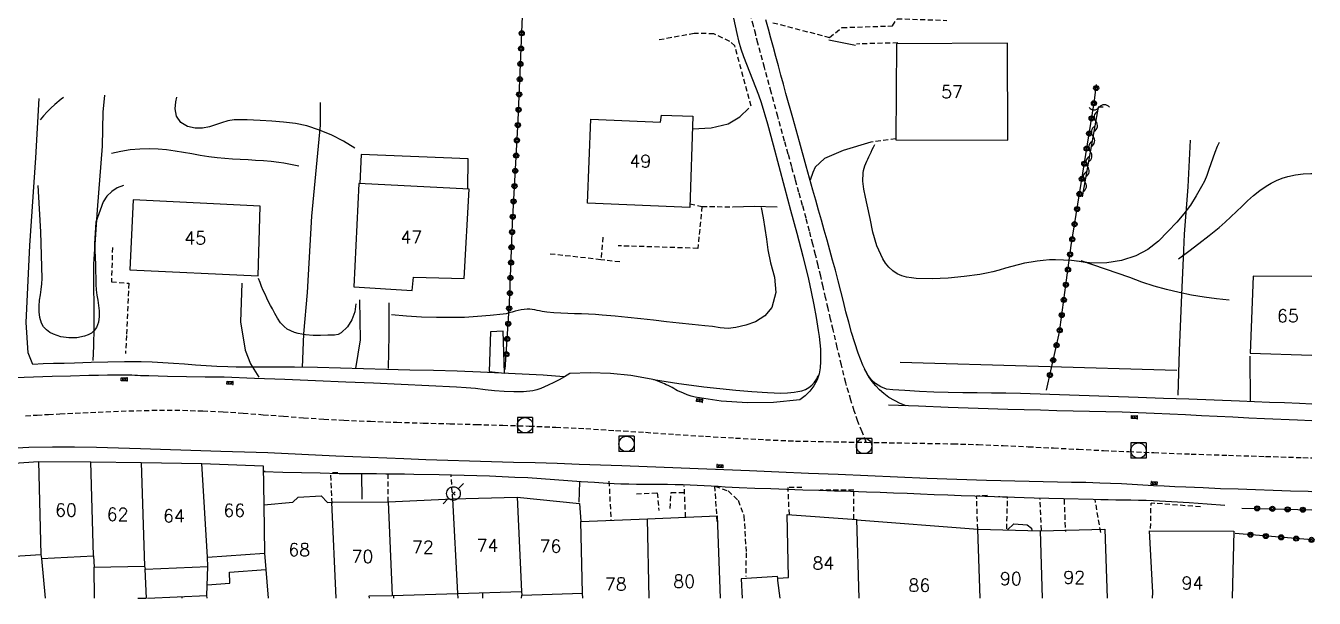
# Model space of a CAD drawing. Header units: millimetres. Extents: x 146998 to 148001, y 143000 to 144001.
# Drawn here: x 147873.9 to 148000.2, y 143000 to 143056.1 of the extents above; entities that cross this region are included whole.
import ezdxf
from ezdxf.enums import TextEntityAlignment as Align

# ---------------------------------------------------------------- set-up
doc = ezdxf.new("R2010")
doc.units = ezdxf.units.MM
doc.linetypes.add('DASHED', pattern=[0.75, 0.5, -0.25])
doc.layers.get('0').update_dxf_attribs({"linetype": 'CONTINUOUS'})
for name, color, linetype in [('W0001', 6, 'DASHED'), ('W0008', 7, 'CONTINUOUS'), ('W0014', 7, 'CONTINUOUS'), ('W0017', 7, 'CONTINUOUS'), ('W0101', 7, 'CONTINUOUS'), ('W0104', 1, 'CONTINUOUS'), ('W0105', 7, 'CONTINUOUS'), ('W0112', 1, 'DASHED'), ('W0211', 2, 'CONTINUOUS'), ('W0214', 2, 'CONTINUOUS'), ('W0300', 7, 'CONTINUOUS'), ('W0310', 3, 'CONTINUOUS'), ('W0323', 7, 'CONTINUOUS'), ('W0330', 7, 'CONTINUOUS'), ('W0401', 7, 'CONTINUOUS'), ('W0420', 7, 'CONTINUOUS'), ('W0473', 7, 'CONTINUOUS'), ('W0991', 7, 'CONTINUOUS'), ('W1102', 7, 'CONTINUOUS')]:
    doc.layers.add(name, color=color, linetype=linetype)
doc.styles.get("Standard").update_dxf_attribs({"font": 'romans.shx', "width": 0.85})

# ---------------------------------------------------------------- blocks, each defined once
blk = doc.blocks.new('T401')
for p, q in [((-0.3, 0.3), (0, 0.3)), ((-0.3, -0.25), (-0.3, 0.3)), ((-0.3, 0.15), (0, 0.15)), ((-0.3, 0), (0, 0)), ((0, 0.3), (0, -0.25)), ((-0.3, -0.15), (0, -0.15)), ((-0.3, -0.25), (-0.3, -0.3)), ((-0.3, -0.3), (0, -0.3)), ((0, -0.3), (0, -0.25))]:
    blk.add_line(p, q)
blk = doc.blocks.new('T420')
for p, q in [((0.75, 0.75), (-0.75, 0.75)), ((-0.75, 0.75), (-0.75, -0.75)), ((0.75, 0.75), (0.75, -0.75)), ((0.75, -0.75), (-0.75, -0.75))]:
    blk.add_line(p, q)
blk.add_ellipse((0, 0), major_axis=(-0.53, 0.53), ratio=1, start_param=3.926991, end_param=10.210176)
blk = doc.blocks.new('T473')
for p, q in [((-0.166667, 0.166667), (0.166667, -0.166667)), ((-0.166667, -0.166667), (0.166667, 0.166667)), ((0.500001, 0.500001), (1.000002, 1.000002)), ((-1.000002, -1.000002), (-0.500001, -0.500001))]:
    blk.add_line(p, q)
blk.add_ellipse((0, 0), major_axis=(0.471405, 0.471405), ratio=1, start_param=5.4977871438, end_param=11.780972451)
blk = doc.blocks.new('t323o')
at = {"color": 0, "linetype": 'Continuous'}
for radius in [0.25, 0.15]:
    blk.add_circle((0, 0), radius, dxfattribs=at)
blk = doc.blocks.new('t310o')
at = {"color": 0, "linetype": 'Continuous'}
for centre, start, end in [((-0.5, 0.38), 216.8699, 323.1304), ((0.5, -0.37), 36.8699, 143.1303)]:
    blk.add_arc(centre, 0.625, start, end, dxfattribs=at)

msp = doc.modelspace()

# ---------------------------------------------------------------- linework, layer by layer
at = {"layer": 'W0001'}
for points in [[(147956.32, 143015.28), (147955.9, 143016.3), (147955.5, 143017.33), (147955.14, 143018.36), (147954.8, 143019.41), (147954.31, 143021.12), (147953.88, 143022.85), (147953.48, 143024.58), (147953.07, 143026.31), (147952.82, 143027.36), (147952.58, 143028.41), (147952.33, 143029.46), (147952.09, 143030.51), (147951.85, 143031.56), (147951.6, 143032.61), (147951.35, 143033.66), (147951.08, 143034.71), (147950.76, 143035.97), (147950.42, 143037.24), (147950.07, 143038.5), (147949.72, 143039.76), (147949.37, 143041.01), (147949.02, 143042.27), (147948.67, 143043.53), (147948.32, 143044.79), (147947.66, 143047.2), (147947.01, 143049.6), (147946.35, 143052.01), (147945.7, 143054.41), (147945.48, 143055.25), (147945.26, 143056.09), (147945.04, 143056.92)], [(147873.92, 143017.88), (147875.04, 143017.95), (147876.17, 143018.02), (147877.29, 143018.07), (147880.29, 143018.21), (147883.29, 143018.34), (147886.3, 143018.42), (147889.31, 143018.42), (147891.29, 143018.36), (147893.27, 143018.27), (147895.24, 143018.14), (147897.22, 143017.99), (147899.19, 143017.84), (147901.16, 143017.69), (147903.14, 143017.56), (147905.12, 143017.45), (147907.71, 143017.34), (147910.31, 143017.25), (147912.9, 143017.17), (147915.5, 143017.1), (147918.09, 143017.03), (147920.69, 143016.96), (147923.29, 143016.87), (147925.88, 143016.76), (147928.82, 143016.62), (147931.75, 143016.44), (147934.69, 143016.26), (147937.62, 143016.06), (147940.56, 143015.87), (147943.49, 143015.7), (147946.43, 143015.54), (147949.37, 143015.41), (147956.32, 143015.28)], [(147956.32, 143015.28), (147964.82, 143015.14), (147967.28, 143015.06), (147969.74, 143014.96), (147972.2, 143014.85), (147974.66, 143014.73), (147977.12, 143014.6), (147979.58, 143014.48), (147982.04, 143014.37), (147984.5, 143014.27), (147988.16, 143014.13), (147991.81, 143014.01), (147995.46, 143013.9), (147999.12, 143013.78), (148000, 143013.75)]]:
    msp.add_lwpolyline(points, dxfattribs=at)
at = {"layer": 'W0008'}
for points in [[(147943.31, 143056.85), (147943.46, 143056.1), (147943.62, 143055.36), (147943.81, 143054.62), (147944.04, 143053.85), (147944.3, 143053.08), (147944.59, 143052.33), (147944.88, 143051.58), (147945.18, 143050.84), (147945.47, 143050.09), (147945.75, 143049.34), (147946.01, 143048.58), (147946.63, 143046.51), (147947.2, 143044.43), (147947.74, 143042.35), (147948.29, 143040.27), (147948.9, 143038.02), (147949.51, 143035.78), (147950.1, 143033.53), (147950.65, 143031.27), (147950.92, 143030.02), (147951.18, 143028.77), (147951.42, 143027.52), (147951.62, 143026.25), (147951.7, 143025.64), (147951.78, 143025.03), (147951.83, 143024.41), (147951.84, 143023.8), (147951.82, 143023.2), (147951.79, 143022.59), (147951.69, 143021.99), (147951.49, 143021.41), (147951.18, 143020.83), (147950.79, 143020.3), (147950.33, 143019.83), (147949.8, 143019.44)], [(147960.22, 143018.87), (147959.64, 143019.09), (147959.08, 143019.37), (147958.54, 143019.69), (147958.04, 143020.05), (147957.62, 143020.42), (147957.24, 143020.82), (147956.9, 143021.25), (147956.58, 143021.7), (147956.26, 143022.26), (147955.99, 143022.84), (147955.76, 143023.43), (147955.54, 143024.03), (147955.19, 143025.03), (147954.88, 143026.03), (147954.6, 143027.05), (147954.33, 143028.07), (147954.08, 143029.09), (147953.82, 143030.11), (147953.56, 143031.12), (147953.29, 143032.14), (147953.01, 143033.12), (147952.74, 143034.1), (147952.47, 143035.08), (147952.19, 143036.06), (147951.92, 143037.05), (147951.64, 143038.03), (147951.37, 143039.01), (147951.09, 143039.99), (147950.43, 143042.36), (147949.77, 143044.73), (147949.11, 143047.1), (147948.45, 143049.48), (147948.2, 143050.38), (147947.95, 143051.28), (147947.71, 143052.18), (147947.47, 143053.08), (147947.22, 143053.99), (147946.98, 143054.89), (147946.73, 143055.79), (147946.48, 143056.69)]]:
    msp.add_lwpolyline(points, dxfattribs=at)
at = {"layer": 'W0014'}
for points in [[(147926.68, 143021.71), (147924.64, 143021.85), (147922.6, 143021.96), (147920.56, 143022.07), (147918.51, 143022.16), (147916.21, 143022.24), (147913.9, 143022.31), (147911.59, 143022.36), (147909.29, 143022.42), (147907.03, 143022.48), (147904.78, 143022.54), (147902.53, 143022.6), (147900.28, 143022.64), (147899.47, 143022.65), (147898.65, 143022.65), (147897.83, 143022.65), (147897.02, 143022.64), (147896.2, 143022.64), (147895.38, 143022.64), (147894.57, 143022.65), (147893.75, 143022.67), (147892.68, 143022.71), (147891.62, 143022.78), (147890.56, 143022.85), (147889.5, 143022.93), (147888.43, 143023.01), (147887.37, 143023.08), (147886.31, 143023.13), (147885.24, 143023.17), (147883.61, 143023.17), (147881.98, 143023.14), (147880.35, 143023.09), (147878.72, 143023.04), (147877.69, 143023.02), (147876.67, 143022.99), (147875.65, 143022.96), (147874.62, 143022.92)], [(147893.37, 143021.67), (147891.53, 143021.68), (147889.68, 143021.71), (147887.84, 143021.74), (147886, 143021.79), (147885.72, 143021.79), (147885.45, 143021.8), (147885.17, 143021.81), (147884.89, 143021.83), (147884.62, 143021.84), (147884.34, 143021.85), (147884.06, 143021.85), (147883.79, 143021.86), (147882.87, 143021.86), (147881.96, 143021.85), (147881.05, 143021.84), (147880.13, 143021.82), (147878.32, 143021.78), (147876.51, 143021.74), (147874.69, 143021.68), (147872.88, 143021.61)], [(147927.25, 143022.03), (147926.74, 143021.71), (147926.22, 143021.41), (147925.68, 143021.13), (147925.13, 143020.87), (147924.78, 143020.71), (147924.41, 143020.55), (147924.04, 143020.42), (147923.65, 143020.34), (147922.71, 143020.24), (147921.76, 143020.22), (147920.82, 143020.25), (147919.88, 143020.33), (147918.95, 143020.44), (147918.02, 143020.54), (147917.09, 143020.63), (147916.16, 143020.7), (147913.45, 143020.82), (147910.73, 143020.95), (147908.02, 143021.07), (147905.31, 143021.18), (147902.32, 143021.31), (147899.34, 143021.43), (147896.35, 143021.55), (147893.37, 143021.67)], [(147949.8, 143019.44), (147947.24, 143019.19), (147944.67, 143019.15), (147942.1, 143019.32), (147939.55, 143019.7), (147939.15, 143019.8), (147938.77, 143019.93), (147938.39, 143020.09), (147938.02, 143020.26), (147937.83, 143020.34), (147937.64, 143020.44), (147937.46, 143020.54), (147937.28, 143020.64), (147937.09, 143020.74), (147936.91, 143020.84), (147936.72, 143020.93), (147936.53, 143021.02), (147936.22, 143021.15), (147935.9, 143021.28), (147935.57, 143021.4), (147935.23, 143021.48), (147933.25, 143021.82), (147931.26, 143022.03), (147929.26, 143022.1), (147927.25, 143022.03)], [(148000, 143019.03), (147998.79, 143019.08), (147997.32, 143019.14), (147995.85, 143019.2), (147994.38, 143019.26), (147992.91, 143019.32), (147990.42, 143019.41), (147987.94, 143019.51), (147985.45, 143019.59), (147982.96, 143019.68), (147980.08, 143019.78), (147977.2, 143019.87), (147974.31, 143019.96), (147971.43, 143020.05), (147970.01, 143020.09), (147968.6, 143020.11), (147967.18, 143020.12), (147965.77, 143020.13), (147964.35, 143020.16), (147962.93, 143020.2), (147961.52, 143020.27), (147960.1, 143020.37), (147959.52, 143020.4), (147958.92, 143020.42), (147958.31, 143020.5), (147957.74, 143020.72), (147957.23, 143021.04), (147956.8, 143021.45), (147956.44, 143021.93), (147956.16, 143022.46)], [(147935.48, 143021.45), (147936.71, 143021.24), (147937.94, 143021.05), (147939.18, 143020.88), (147940.41, 143020.72), (147941.97, 143020.54), (147943.53, 143020.38), (147945.09, 143020.25), (147946.65, 143020.16), (147947.3, 143020.14), (147947.94, 143020.11), (147948.59, 143020.12), (147949.24, 143020.19), (147949.61, 143020.26), (147949.99, 143020.34), (147950.36, 143020.46), (147950.7, 143020.65), (147950.99, 143020.89), (147951.25, 143021.17), (147951.46, 143021.49), (147951.62, 143021.83)], [(148000, 143017.4), (147998.58, 143017.46), (147995.35, 143017.59), (147993.81, 143017.65), (147992.26, 143017.73), (147990.71, 143017.8), (147989.17, 143017.88), (147987.62, 143017.96), (147986.08, 143018.03), (147984.53, 143018.1), (147982.98, 143018.16), (147981.39, 143018.22), (147979.79, 143018.26), (147978.19, 143018.31), (147976.59, 143018.34), (147975, 143018.38), (147973.4, 143018.42), (147971.8, 143018.46), (147970.2, 143018.5), (147967.28, 143018.6), (147964.36, 143018.7), (147961.43, 143018.81), (147958.51, 143018.93)], [(147871.93, 143014.69), (147874.24, 143014.79), (147876.55, 143014.85), (147878.71, 143014.85), (147880.86, 143014.8), (147883.02, 143014.74), (147885.17, 143014.67), (147886.16, 143014.65), (147887.15, 143014.62), (147888.13, 143014.58), (147889.12, 143014.55), (147890.1, 143014.51), (147891.09, 143014.47), (147892.08, 143014.44), (147893.06, 143014.41), (147894.21, 143014.37), (147895.36, 143014.34), (147896.51, 143014.3), (147897.66, 143014.27)], [(147897.66, 143014.27), (147900.99, 143014.11), (147904.33, 143013.96), (147907.66, 143013.82), (147910.99, 143013.69), (147913.14, 143013.61), (147915.29, 143013.54), (147917.44, 143013.48), (147919.58, 143013.41), (147921.73, 143013.35), (147923.88, 143013.29), (147926.03, 143013.23), (147928.18, 143013.15), (147932.35, 143013.01), (147936.52, 143012.85), (147940.69, 143012.68), (147944.86, 143012.52), (147947.76, 143012.4), (147950.67, 143012.27), (147953.58, 143012.15), (147956.48, 143012.02), (147959.39, 143011.9), (147962.3, 143011.78), (147965.21, 143011.67), (147968.11, 143011.57), (147969.5, 143011.53), (147970.89, 143011.5), (147972.28, 143011.47), (147973.66, 143011.45), (147975.05, 143011.42), (147976.44, 143011.39), (147977.83, 143011.36), (147979.21, 143011.31), (147980.27, 143011.27), (147981.32, 143011.23), (147982.37, 143011.17), (147983.42, 143011.12), (147984.47, 143011.06), (147985.52, 143011.01), (147986.57, 143010.95), (147987.63, 143010.91), (147989.34, 143010.84), (147991.05, 143010.77), (147992.76, 143010.71), (147994.48, 143010.65), (147996.19, 143010.6), (147997.9, 143010.54), (147999.62, 143010.48), (148000, 143010.47)], [(147897.28, 143012.43), (147899.12, 143012.37), (147900.96, 143012.32), (147902.8, 143012.28), (147904.64, 143012.24), (147905.56, 143012.23), (147906.47, 143012.22), (147907.39, 143012.21), (147908.31, 143012.21), (147909.23, 143012.2), (147910.14, 143012.19), (147911.06, 143012.18), (147911.98, 143012.17), (147914.45, 143012.12), (147916.92, 143012.06), (147919.39, 143011.98), (147921.86, 143011.88), (147923.16, 143011.82), (147924.46, 143011.73), (147925.76, 143011.64), (147927.06, 143011.54), (147928.36, 143011.45), (147929.67, 143011.36), (147930.97, 143011.28), (147932.27, 143011.22), (147933.03, 143011.2), (147933.79, 143011.19), (147934.56, 143011.18), (147935.32, 143011.18), (147936.08, 143011.18), (147936.84, 143011.17), (147937.6, 143011.16), (147938.36, 143011.14), (147939.05, 143011.12), (147939.74, 143011.08), (147940.42, 143011.05), (147941.11, 143011.01), (147941.79, 143010.97), (147942.48, 143010.93), (147943.16, 143010.89), (147943.85, 143010.86), (147945.41, 143010.8), (147946.97, 143010.74), (147948.53, 143010.69), (147950.09, 143010.64), (147951.66, 143010.59), (147953.22, 143010.54), (147954.78, 143010.49), (147956.34, 143010.44), (147957.67, 143010.39), (147959, 143010.34), (147960.32, 143010.29), (147961.65, 143010.23), (147962.98, 143010.18), (147964.31, 143010.13), (147965.63, 143010.08), (147966.96, 143010.04), (147969.86, 143009.94), (147972.76, 143009.85), (147975.66, 143009.77), (147978.56, 143009.7), (147979.3, 143009.68), (147980.04, 143009.67), (147980.78, 143009.66), (147981.52, 143009.65), (147982.26, 143009.64), (147983, 143009.62), (147983.74, 143009.6), (147984.48, 143009.57), (147986.23, 143009.49), (147987.97, 143009.38), (147989.72, 143009.26), (147991.47, 143009.12)], [(147897.39, 143012.42), (147897.28, 143012.43)]]:
    msp.add_lwpolyline(points, dxfattribs=at)
at = {"layer": 'W0017'}
for points in [[(147955.27, 143054.18), (147952.65, 143054.71)], [(147874.62, 143022.92), (147874.18, 143024.04), (147873.99, 143027.02), (147874.33, 143034.58), (147874.93, 143043.16), (147875.24, 143048.97)], [(147939.28, 143045.99), (147941.12, 143046.12), (147942.77, 143046.48), (147943.92, 143047.19), (147944.82, 143048.03)], [(147956.76, 143044.7), (147954.06, 143043.89), (147952.22, 143043.11), (147951.32, 143042.26), (147951.09, 143041.71), (147950.82, 143040.97)], [(147943.24, 143038.36), (147945.33, 143038.43), (147947.57, 143038.36)], [(147895.11, 143030.89), (147895, 143027.08), (147895.44, 143024.3), (147895.96, 143022.97), (147896.79, 143021.67)], [(147906.64, 143029.23), (147906.72, 143025.32), (147906.27, 143022.52)], [(147909.53, 143028.94), (147909.53, 143025.79), (147909.45, 143022.51)], [(147993.97, 143019.28), (147993.94, 143023.72)], [(147906.83, 143012.15), (147906.88, 143009.72)], [(147928.19, 143009.41), (147928.23, 143011.38)]]:
    msp.add_lwpolyline(points, dxfattribs=at)
at = {"layer": 'W0101'}
for points in [[(147959.22, 143044.92), (147970.21, 143044.89), (147970.16, 143054.39), (147959.28, 143054.33)], [(147929.33, 143046.95), (147936.16, 143046.67), (147936.26, 143047.36), (147939.33, 143047.25), (147939.02, 143038.31), (147928.98, 143038.72)], [(147906.58, 143040.65), (147906.08, 143030.52), (147911.82, 143030.15), (147911.95, 143031.48), (147916.91, 143031.35), (147917.41, 143040.08)]]:
    msp.add_lwpolyline(points, close=True, dxfattribs=at)
for points in [[(147884.45, 143039.04), (147884.14, 143032.2)], [(147884.14, 143032.2), (147896.73, 143031.59), (147896.91, 143038.42), (147884.45, 143039.04)], [(148000, 143031.53), (147994.24, 143031.57), (147993.93, 143024.01)], [(147993.93, 143024.01), (148000, 143023.82)], [(147870.39, 143013.06), (147875.18, 143013.39)], [(147875.18, 143013.39), (147880.33, 143013.38)], [(147880.33, 143013.38), (147885.24, 143013.29)], [(147885.24, 143013.29), (147891.2, 143013.2)], [(147891.2, 143013.2), (147897.21, 143012.98), (147897.28, 143009.17)], [(147897.28, 143009.17), (147900.12, 143009.4), (147900.64, 143009.92), (147902.89, 143010.02), (147903.51, 143009.39), (147903.95, 143009.43)], [(147903.95, 143009.43), (147909.46, 143009.44)], [(147909.46, 143009.44), (147915.79, 143009.74)], [(147915.79, 143009.74), (147922.09, 143009.9)], [(147922.09, 143009.9), (147928.2, 143009.3), (147928.33, 143007.53)], [(147934.87, 143007.79), (147941.69, 143008.06), (147942, 143000)], [(147947.89, 143000), (147947.65, 143001.74), (147947.64, 143001.98), (147948.71, 143002.03), (147948.58, 143008.21), (147955.4, 143007.73), (147955.4, 143007.7)], [(147928.33, 143007.53), (147934.87, 143007.79)], [(147955.4, 143007.7), (147967.25, 143006.76)], [(147967.25, 143006.76), (147973.4, 143006.62)], [(147973.4, 143006.62), (147979.7, 143006.76), (147979.93, 143000)], [(147984.08, 143006.61), (147992.36, 143006.57), (147992.18, 143000)], [(147984.38, 143000), (147984.4, 143000.57), (147984.08, 143006.61)], [(147870.76, 143003.98), (147875.43, 143004.27)], [(147875.43, 143004.27), (147875.48, 143003.9), (147880.59, 143004.14)], [(147891.75, 143004.03), (147897.34, 143004.43)], [(147897.34, 143004.43), (147897.69, 143000)], [(147880.59, 143004.14), (147880.65, 143003.05), (147885.57, 143003.13)], [(147885.57, 143003.13), (147885.63, 143002.85), (147891.77, 143003.1), (147891.75, 143004.03)], [(147909.85, 143000.28), (147916.3, 143000.47)], [(147916.3, 143000.47), (147922.54, 143000.66)], [(147922.54, 143000.66), (147922.56, 143000.31), (147928.52, 143000.51)], [(147928.53, 143000), (147928.52, 143000.51)], [(147907.62, 143000), (147907.61, 143000.22), (147909.85, 143000.28)]]:
    msp.add_lwpolyline(points, dxfattribs=at)
at = {"layer": 'W0104'}
for points in [[(147988.06, 143044.88), (147987.85, 143040.31), (147987.49, 143035.67), (147987.38, 143033.32), (147987.21, 143029.76), (147986.99, 143024.26), (147986.86, 143019.9)], [(147917.25, 143040.09), (147917.3, 143043.08), (147906.81, 143043.49), (147906.69, 143040.64)], [(147970.15, 143006.69), (147970.77, 143007.3), (147972.1, 143007.21), (147972.5, 143006.88), (147972.54, 143006.64)], [(147875.48, 143003.9), (147875.85, 143000)], [(147880.68, 143000), (147880.65, 143003.05)], [(147885.87, 143000), (147891.68, 143000.28), (147891.77, 143003.1)], [(147885.77, 143000), (147885.63, 143002.85)], [(147891.71, 143001.32), (147893.95, 143001.48), (147893.9, 143002.54), (147897.47, 143002.8)], [(147947.64, 143001.98), (147947.62, 143002.14), (147944.05, 143001.89), (147944.15, 143000)], [(147947.65, 143001.74), (147947.64, 143001.98)], [(147916.32, 143000), (147916.3, 143000.47)], [(147918.75, 143000), (147918.72, 143000.54)], [(147884.92, 143000), (147885.68, 143000.01), (147885.74, 143000)], [(147889.22, 143000.16), (147889.23, 143000)], [(147891.72, 143000), (147891.68, 143000.28)], [(147910.02, 143000), (147910.01, 143000.29)], [(147922.51, 143000), (147922.56, 143000.31)]]:
    msp.add_lwpolyline(points, dxfattribs=at)
at = {"layer": 'W0105'}
msp.add_lwpolyline([(147919.35, 143022.21), (147920.86, 143022.05), (147920.72, 143026.17), (147919.5, 143026.1)], close=True, dxfattribs=at)
at = {"layer": 'W0112'}
for points in [[(147947.16, 143056.41), (147952.73, 143054.96), (147953.95, 143055.93), (147958.89, 143056.1), (147959.35, 143056.8), (147964.2, 143056.64)], [(147945.05, 143048.22), (147943.45, 143054.13), (147942.93, 143054.58), (147941.38, 143055.33), (147939.46, 143055.34), (147935.96, 143054.71)], [(147959.42, 143054.43), (147955.36, 143054.32)], [(147959.22, 143045.04), (147956.76, 143044.7)], [(147939.04, 143038.65), (147940.21, 143038.4), (147939.81, 143034.29), (147932.01, 143034.54)], [(147940.21, 143038.4), (147943.24, 143038.36)], [(147930.5, 143035.38), (147930.3, 143033.18)], [(147882.43, 143034.37), (147882.34, 143031), (147884.04, 143030.87), (147883.82, 143025.75), (147883.7, 143024)], [(147932.17, 143032.96), (147930.3, 143033.18), (147925.11, 143033.76)], [(147904.51, 143012.3), (147903.83, 143012.28)], [(147903.96, 143009.3), (147903.83, 143012.28)], [(147909.46, 143009.44), (147909.47, 143012.14)], [(147915.8, 143009.65), (147915.63, 143012.02)], [(147931.1, 143011.47), (147931.29, 143007.61)], [(147938.61, 143007.94), (147938.48, 143011.03)], [(147941.71, 143007.51), (147941.48, 143010.98), (147942.79, 143010.51), (147943.75, 143009.6), (147944.33, 143008.06), (147944.54, 143004.46), (147944.5, 143002.14)], [(147950, 143010.86), (147948.65, 143010.84)], [(147948.78, 143008.2), (147948.65, 143010.84)], [(147955.09, 143010.58), (147951.76, 143010.58)], [(147955.11, 143007.75), (147955.09, 143010.58)], [(147933.79, 143010.24), (147935.83, 143010.34), (147935.98, 143008.61)], [(147937.1, 143008.78), (147937.19, 143010.35), (147938.51, 143010.35)], [(147968.19, 143010.08), (147967.13, 143010.01)], [(147967.25, 143006.76), (147967.13, 143010.01)], [(147970.17, 143009.89), (147969.29, 143009.94)], [(147970.08, 143006.79), (147970.17, 143009.89)], [(147973.5, 143006.67), (147973.34, 143009.81)], [(147975.71, 143009.69), (147975.83, 143006.53)], [(147979.31, 143006.44), (147978.74, 143009.7)], [(147984.19, 143006.84), (147984.23, 143009.32)], [(147989.08, 143008.96), (147984.23, 143009.32)]]:
    msp.add_lwpolyline(points, dxfattribs=at)
at = {"layer": 'W0211'}
for points in [[(147877.64, 143049.09), (147877.42, 143048.91), (147876.8, 143048.38), (147876.41, 143048.03), (147876.04, 143047.66), (147875.68, 143047.28), (147875.34, 143046.88)], [(147906.2, 143044.11), (147905.09, 143044.79), (147903.94, 143045.39), (147902.73, 143045.89), (147901.5, 143046.29), (147900.36, 143046.54), (147899.21, 143046.67), (147898.06, 143046.75), (147896.91, 143046.82), (147896.27, 143046.86), (147895.64, 143046.88), (147895, 143046.88), (147894.36, 143046.88), (147893.74, 143046.8), (147893.13, 143046.61), (147892.55, 143046.39), (147891.96, 143046.21), (147891.26, 143046.08), (147890.53, 143046.07), (147889.79, 143046.24), (147889.14, 143046.64), (147888.72, 143047.26), (147888.59, 143047.98), (147888.66, 143048.66), (147888.73, 143049.1)], [(147990.92, 143044.66), (147990.72, 143044.26), (147990.49, 143043.7), (147990.28, 143043.14), (147990.09, 143042.57), (147989.9, 143042.01), (147989.69, 143041.44), (147989.46, 143040.89), (147989.19, 143040.35), (147988.66, 143039.43), (147988.09, 143038.53), (147987.45, 143037.67), (147986.76, 143036.86), (147985.88, 143035.93), (147984.95, 143035.01), (147983.91, 143034.19), (147982.75, 143033.57), (147981.35, 143033.11), (147979.91, 143032.87), (147978.44, 143032.85), (147976.99, 143033.05)], [(147977.97, 143032.88), (147977.2, 143033), (147976.43, 143033.1), (147975.65, 143033.15), (147974.87, 143033.17), (147974.27, 143033.16), (147973.67, 143033.11), (147973.07, 143033.04), (147972.48, 143032.95), (147971.84, 143032.83), (147971.21, 143032.68), (147970.59, 143032.51), (147969.97, 143032.34), (147969.35, 143032.16), (147968.72, 143031.99), (147968.09, 143031.85), (147967.46, 143031.73), (147965.91, 143031.52), (147964.35, 143031.36), (147962.79, 143031.29), (147961.22, 143031.35), (147960.74, 143031.4), (147960.26, 143031.47), (147959.79, 143031.59), (147959.34, 143031.8), (147958.91, 143032.09), (147958.54, 143032.44), (147958.21, 143032.84), (147957.94, 143033.27), (147957.36, 143034.53), (147956.97, 143035.87), (147956.69, 143037.22), (147956.42, 143038.55), (147956.25, 143039.31), (147956.09, 143040.09), (147955.98, 143040.88), (147956, 143041.69), (147956.04, 143041.93), (147956.1, 143042.16), (147956.18, 143042.39), (147956.27, 143042.61), (147956.37, 143042.83), (147956.47, 143043.04), (147956.58, 143043.26), (147956.67, 143043.47), (147956.79, 143043.73), (147956.9, 143043.98), (147957.03, 143044.22), (147957.16, 143044.47)], [(147883.53, 143040.45), (147882.91, 143040.22), (147882.36, 143039.86), (147881.88, 143039.4), (147881.51, 143038.86), (147880.82, 143036.87), (147880.67, 143034.76), (147880.78, 143032.7), (147880.81, 143030.74), (147880.83, 143030.22), (147880.9, 143029.71), (147880.99, 143029.21), (147881.08, 143028.7), (147881.14, 143028.17), (147881.14, 143027.62), (147881.06, 143027.07), (147880.87, 143026.55), (147880.65, 143026.24), (147880.37, 143025.99), (147880.04, 143025.81), (147879.7, 143025.69), (147878.94, 143025.53), (147878.15, 143025.51), (147877.38, 143025.62), (147876.64, 143025.87), (147876.28, 143026.06), (147875.96, 143026.3), (147875.69, 143026.61), (147875.49, 143026.97), (147875.31, 143027.51), (147875.24, 143028.08), (147875.24, 143028.64), (147875.29, 143029.2), (147875.37, 143029.73), (147875.45, 143030.26), (147875.51, 143030.8), (147875.53, 143031.34), (147875.48, 143033.62), (147875.4, 143035.9), (147875.29, 143038.18), (147875.16, 143040.46)], [(147946.01, 143038.31), (147946.2, 143037.28), (147946.38, 143036.24), (147946.53, 143035.19), (147946.66, 143034.15), (147946.93, 143032.87), (147947.32, 143031.47), (147947.46, 143029.96), (147947.07, 143028.51), (147946.38, 143027.67), (147945.47, 143027.1), (147944.5, 143026.76), (147943.55, 143026.52), (147942.78, 143026.44), (147942, 143026.5), (147941.25, 143026.62), (147940.51, 143026.71), (147939.25, 143026.83), (147937.99, 143026.96), (147936.73, 143027.09), (147935.47, 143027.24), (147934.22, 143027.38), (147932.96, 143027.52), (147931.7, 143027.64), (147930.44, 143027.75), (147929.77, 143027.8), (147929.09, 143027.83), (147928.41, 143027.86), (147927.73, 143027.88), (147927.06, 143027.91), (147926.38, 143027.94), (147925.7, 143027.98), (147925.02, 143028.04), (147924.78, 143028.07), (147924.54, 143028.11), (147924.3, 143028.16), (147924.06, 143028.21), (147923.82, 143028.26), (147923.58, 143028.3), (147923.33, 143028.32), (147923.09, 143028.33), (147922.79, 143028.3), (147922.49, 143028.26), (147922.19, 143028.19), (147921.9, 143028.12), (147921.61, 143028.04), (147921.32, 143027.96), (147921.03, 143027.89), (147920.73, 143027.84), (147919.47, 143027.7), (147918.2, 143027.6), (147916.93, 143027.53), (147915.65, 143027.5), (147914.18, 143027.51), (147912.71, 143027.55), (147911.24, 143027.63), (147909.77, 143027.76)], [(147982.14, 143031.42), (147977.38, 143033.08)], [(147906.28, 143028.87), (147906.19, 143028.06), (147905.91, 143027.28), (147905.46, 143026.59), (147904.86, 143026.02), (147904.55, 143025.86), (147904.21, 143025.79), (147903.87, 143025.78), (147903.54, 143025.77), (147902.82, 143025.74), (147902.1, 143025.74), (147901.37, 143025.8), (147900.65, 143025.94), (147900.28, 143026.05), (147899.91, 143026.2), (147899.57, 143026.38), (147899.25, 143026.62), (147898.89, 143027), (147898.61, 143027.44), (147898.36, 143027.9), (147898.12, 143028.35), (147897.92, 143028.7), (147897.74, 143029.06), (147897.56, 143029.42), (147897.39, 143029.79), (147897.22, 143030.17), (147897.05, 143030.56), (147896.9, 143030.95), (147896.75, 143031.35)], [(147991.89, 143029.22), (147990.65, 143029.34), (147989.43, 143029.5), (147988.21, 143029.71), (147986.99, 143029.95), (147985.76, 143030.26), (147984.54, 143030.6), (147983.33, 143030.99), (147982.14, 143031.42)]]:
    msp.add_lwpolyline(points, dxfattribs=at)
at = {"layer": 'W0214'}
for points in [[(147882.33, 143043.61), (147883.25, 143043.82), (147884.18, 143043.97), (147885.12, 143044.06), (147886.06, 143044.08), (147886.9, 143044.05), (147887.74, 143043.98), (147888.57, 143043.86), (147889.4, 143043.72), (147890.22, 143043.58), (147891.04, 143043.43), (147891.87, 143043.3), (147892.7, 143043.2), (147893.45, 143043.13), (147894.21, 143043.08), (147894.96, 143043.03), (147895.72, 143042.99), (147896.47, 143042.95), (147897.23, 143042.9), (147897.98, 143042.83), (147898.73, 143042.75), (147899.23, 143042.67), (147899.72, 143042.59), (147900.21, 143042.49), (147900.7, 143042.38)], [(147986.91, 143033.25), (147987.92, 143034), (147988.93, 143034.77), (147989.93, 143035.55), (147990.91, 143036.35), (147991.49, 143036.85), (147992.05, 143037.37), (147992.6, 143037.9), (147993.15, 143038.43), (147993.7, 143038.96), (147994.28, 143039.47), (147994.88, 143039.95), (147995.51, 143040.39), (147996.01, 143040.69), (147996.53, 143040.95), (147997.07, 143041.17), (147997.63, 143041.34), (147998.38, 143041.5), (147999.13, 143041.59), (147999.89, 143041.64), (148000, 143041.64)]]:
    msp.add_lwpolyline(points, dxfattribs=at)
at = {"layer": 'W0300'}
msp.add_lwpolyline([(147986.77, 143022.33), (147959.64, 143023.1)], dxfattribs=at)
at = {"layer": 'W0310'}
msp.add_lwpolyline([(147979.54, 143048.12), (147979.06, 143048.12), (147977.47, 143039.35)], dxfattribs=at)
at = {"layer": 'W0323'}
for points in [[(147920.94, 143022.41), (147921.36, 143028.91), (147921.63, 143036.73), (147922.19, 143046.81), (147922.81, 143061.79)], [(147973.99, 143020.4), (147975.26, 143026.09), (147976.41, 143034.56), (147978.64, 143048.54), (147978.9, 143050.35)], [(147993.12, 143008.84), (148000, 143008.65)], [(148000, 143005.72), (147992.48, 143006.34)]]:
    msp.add_lwpolyline(points, dxfattribs=at)
at = {"layer": 'W0330'}
for points in [[(147881.67, 143049.29), (147881.49, 143047.64), (147881.44, 143044.32), (147880.93, 143038.06), (147880.59, 143032.73), (147880.61, 143026.53), (147880.57, 143024.72), (147880.51, 143023.29)], [(147901.06, 143022.62), (147901.18, 143025.93), (147901.54, 143029.95), (147901.97, 143037.45), (147902.82, 143046.36), (147902.83, 143048.59)]]:
    msp.add_lwpolyline(points, dxfattribs=at)
at = {"layer": 'W1102'}
for points in [[(147875.18, 143013.39), (147875.43, 143004.27)], [(147880.59, 143004.14), (147880.33, 143013.38)], [(147885.24, 143013.29), (147885.57, 143003.13)], [(147891.75, 143004.03), (147891.2, 143013.2)], [(147904.35, 143000), (147903.95, 143009.43)], [(147909.46, 143009.44), (147909.85, 143000.28)], [(147916.3, 143000.47), (147915.79, 143009.74)], [(147922.09, 143009.9), (147922.54, 143000.66)], [(147897.28, 143009.17), (147897.34, 143004.43)], [(147928.52, 143000.51), (147928.33, 143007.53)], [(147935.05, 143000), (147934.87, 143007.79)], [(147955.63, 143000), (147955.4, 143007.73)], [(147967.49, 143000), (147967.25, 143006.76)], [(147973.59, 143000), (147973.4, 143006.62)]]:
    msp.add_lwpolyline(points, dxfattribs=at)

# ---------------------------------------------------------------- block references
at = {"layer": 'W0310'}
for p, rotation in [((147979.15, 143048.12), 180.23420217471), ((147978.81, 143046.73), 259.6940031751984), ((147978.54, 143045.26), 259.6940031751984), ((147978.27, 143043.78), 259.6940031751984), ((147978, 143042.31), 259.6940031751984), ((147977.73, 143040.83), 259.6940031751984)]:
    msp.add_blockref('t310o', p, dxfattribs=dict(at, rotation=rotation))
at = {"layer": 'W0323'}
for p, rotation in [((147922.55, 143055.37), 87.62296275796373), ((147922.48, 143053.87), 87.62296275796373), ((147922.42, 143052.37), 87.62296275796373), ((147922.36, 143050.87), 87.62296275796373), ((147922.3, 143049.38), 87.62296275796373), ((147978.85, 143050), 81.62804862758709), ((147978.63, 143048.51), 80.95479519356057), ((147922.24, 143047.88), 87.62296275796373), ((147978.4, 143047.03), 80.95479519356057), ((147922.17, 143046.38), 86.83529007626275), ((147922.08, 143044.88), 86.83529007626275), ((147978.16, 143045.55), 80.95479519356057), ((147922, 143043.38), 86.83529007626275), ((147977.92, 143044.07), 80.95479519356057), ((147921.92, 143041.89), 86.83529007626275), ((147977.69, 143042.59), 80.95479519356057), ((147977.45, 143041.1), 80.95479519356057), ((147921.84, 143040.39), 86.83529007626275), ((147977.22, 143039.62), 80.95479519356057), ((147921.75, 143038.89), 86.83529007626275), ((147976.98, 143038.14), 80.95479519356057), ((147921.67, 143037.39), 86.83529007626275), ((147921.6, 143035.89), 87.96503979544799), ((147976.74, 143036.66), 80.95479519356057), ((147921.55, 143034.4), 87.96503979544799), ((147976.51, 143035.18), 80.95479519356057), ((147976.29, 143033.7), 82.23875967370054), ((147921.5, 143032.9), 87.96503979544799), ((147976.09, 143032.21), 82.23875967370054), ((147921.44, 143031.4), 87.96503979544799), ((147975.89, 143030.72), 82.23875967370054), ((147921.39, 143029.9), 87.96503979544799), ((147975.68, 143029.24), 82.23875967370054), ((147921.32, 143028.4), 86.32703162673253), ((147921.23, 143026.9), 86.32703162673253), ((147975.48, 143027.75), 82.23875967370054), ((147921.13, 143025.41), 86.32703162673253), ((147975.28, 143026.26), 82.23875967370054), ((147974.97, 143024.8), 77.44026023135156), ((147921.04, 143023.91), 86.32703162673253), ((147974.64, 143023.33), 77.44026023135156), ((147974.32, 143021.87), 77.44026023135156), ((147994.62, 143008.8), 358.4416117728142), ((147996.12, 143008.76), 358.4416117728142), ((147997.62, 143008.71), 358.4416117728142), ((147999.12, 143008.67), 358.4416117728142), ((147993.98, 143006.22), 175.2356600740484), ((147995.47, 143006.09), 175.2356600740484), ((147996.97, 143005.97), 175.2356600740484), ((147998.46, 143005.84), 175.2356600740484), ((147999.96, 143005.72), 175.2356600740484)]:
    msp.add_blockref('t323o', p, dxfattribs=dict(at, rotation=rotation))
at = {"layer": 'W0401'}
for p, rotation in [((147883.6, 143021.6), 89.50226977155751), ((147893.97, 143021.26), 87.80362904573202), ((147940.02, 143019.54), 80.16430834588287), ((147982.61, 143017.9), 87.96083267966902), ((147941.96, 143012.79), 267.7306466532176), ((147984.51, 143011.13), 266.9473537290114)]:
    msp.add_blockref('T401', p, dxfattribs=dict(at, rotation=rotation))
at = {"layer": 'W0420'}
for p in [(147922.87, 143016.96), (147932.82, 143015.12), (147956.1, 143014.92), (147983, 143014.47)]:
    msp.add_blockref('T420', p, dxfattribs=at)
at = {"layer": 'W0473'}
msp.add_blockref('T473', (147915.85, 143010.26), dxfattribs=at)

# ---------------------------------------------------------------- texts
at = {"layer": 'W0991'}
for s, p in [('57', (147964.72, 143049.64)), ('49', (147934.17, 143042.84)), ('45', (147890.55, 143035.31)), ('47', (147911.73, 143035.4)), ('65', (147997.64, 143027.68)), ('60', (147877.88, 143008.64)), ('66', (147894.37, 143008.61)), ('62', (147882.94, 143008.22)), ('64', (147888.46, 143008.07)), ('72', (147912.86, 143005.01)), ('74', (147919.19, 143005.18)), ('76', (147925.36, 143005.1)), ('68', (147900.74, 143004.75)), ('70', (147906.93, 143004.09)), ('84', (147952.11, 143003.44)), ('78', (147931.76, 143001.39)), ('80', (147938.47, 143001.66)), ('86', (147961.52, 143001.27)), ('90', (147970.48, 143001.92)), ('92', (147976.7, 143002.04)), ('94', (147988.29, 143001.49))]:
    msp.add_text(s, height=1.25, dxfattribs=at).set_placement(p, align=Align.MIDDLE_CENTER)

doc.saveas('drawing.dxf')
